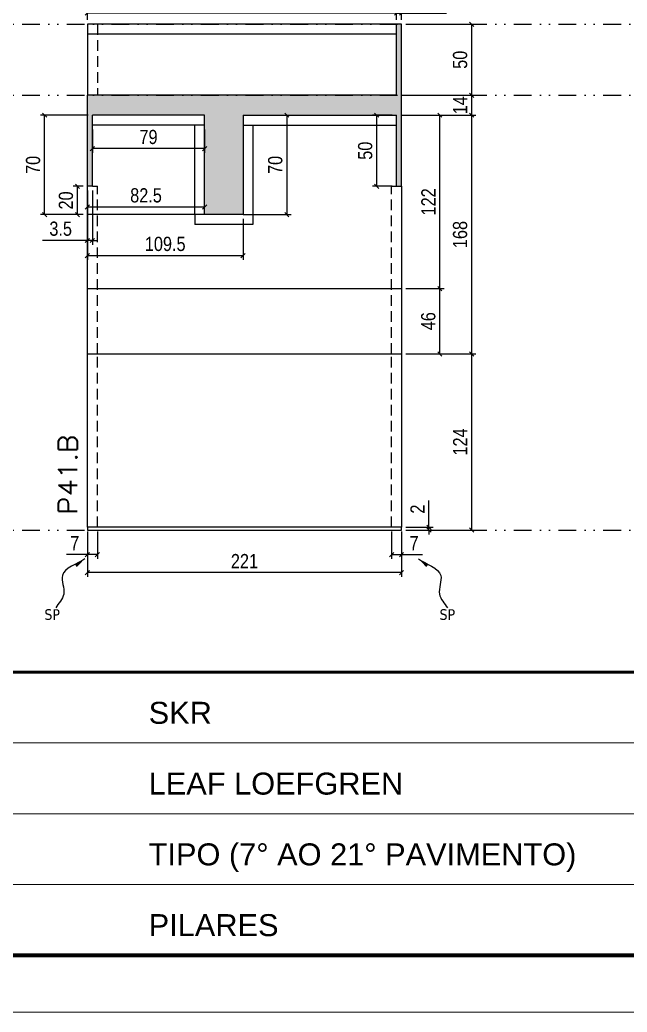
# Model space of a CAD drawing. Extents: x 14400 to 27878, y -21631 to 6985.
# Drawn here: x 16607 to 17034, y -5551 to -4853 of the extents above; entities that cross this region are included whole.
import ezdxf

# ---------------------------------------------------------------- set-up
doc = ezdxf.new("R2010")
doc.units = 0
for name, pattern in [('CONTINUO', [0]), ('DASHED', [0.75, 0.5, -0.25]), ('DIVIDE2', [0.625, 0.25, -0.125, 0, -0.125, 0, -0.125]), ('HIDDEN', [0.375, 0.25, -0.125])]:
    doc.linetypes.add(name, pattern=pattern)
for name, color, linetype in [('COTA', 241, 'Continuous'), ('Nível', 160, 'Continuous'), ('Painéis', 200, 'Continuous'), ('SARR_2.2x7', 40, 'Continuous'), ('Sarrafo de Pressão', 42, 'HIDDEN'), ('texto', 7, 'Continuous')]:
    doc.layers.add(name, color=color, linetype=linetype)
for name, color, linetype, lineweight in [('Folhas', 255, 'Continuous', 9), ('SARRAFO DE PRESSAO', 251, 'DASHED', 9), ('Texto Seção', 7, 'Continuous', 15)]:
    doc.layers.add(name, color=color, linetype=linetype, lineweight=lineweight)
doc.styles.add('ARIAL', font='arial.ttf')
doc.styles.add('COTA TECNICA', font='techl___.ttf', dxfattribs={"height": 10})
doc.styles.add('COTA TECNICA-50', font='techl___.ttf', dxfattribs={"height": 10})
doc.styles.add('REGUA-120', font='ROMANS.shx', dxfattribs={"height": 15})
doc.styles.get("Standard").update_dxf_attribs({"font": 'arial.ttf'})
doc.dimstyles.new('COTA PAINEL-50', dxfattribs={"dimtxt": 10, "dimasz": 3, "dimexe": 3, "dimexo": 3, "dimgap": 3, "dimtad": 1, "dimdec": 1, "dimzin": 12, "dimdsep": 46, "dimtxsty": 'COTA TECNICA-50', "dimblk1": 'OBLIQUE', "dimblk2": 'OBLIQUE', "dimsah": 1, "dimcen": 0.9, "dimclrd": 4, "dimclre": 4, "dimclrt": 240, "dimadec": 1, "dimazin": 3, "dimtfac": 1, "dimtdec": 1, "dimtmove": 0, "dimatfit": 3, "dimfxl": 1, "dimtolj": 1, "dimtzin": 12, "dimarcsym": 0})
doc.dimstyles.new('PAINEL', dxfattribs={"dimtxt": 10, "dimasz": 3, "dimexe": 3, "dimexo": 3, "dimgap": 3, "dimtad": 1, "dimdec": 1, "dimzin": 12, "dimdsep": 46, "dimtxsty": 'COTA TECNICA', "dimblk1": 'OBLIQUE', "dimblk2": 'OBLIQUE', "dimsah": 1, "dimcen": 0.9, "dimclrd": 4, "dimclre": 4, "dimclrt": 240, "dimadec": 1, "dimazin": 3, "dimtfac": 1, "dimtdec": 1, "dimtmove": 0, "dimatfit": 3, "dimfxl": 1, "dimtolj": 1, "dimtzin": 12, "dimarcsym": 0})
doc.dimstyles.get("Standard").update_dxf_attribs({"dimtxt": 0.18, "dimasz": 0.18, "dimexe": 0.18, "dimexo": 0.0625, "dimgap": 0.09, "dimtad": 0, "dimtih": 1, "dimtoh": 1, "dimdec": 4, "dimzin": 0, "dimdsep": 46, "dimtxsty": 'Standard', "dimcen": 0.09, "dimadec": 0, "dimazin": 0, "dimtfac": 1, "dimtdec": 4, "dimtofl": 0, "dimtmove": 0, "dimatfit": 3, "dimfxl": 1, "dimtolj": 1, "dimtzin": 0, "dimarcsym": 0})

# ---------------------------------------------------------------- blocks, each defined once
blk = doc.blocks.new('9999999999')
at = {"color": 30, "linetype": 'CONTINUO'}
for p, q in [((98564.56, 34379.64), (99583.98, 34379.64)), ((98564.56, 34329.83), (99487.98, 34329.83)), ((98564.56, 34280.02), (99487.98, 34280.02))]:
    blk.add_line(p, q, dxfattribs=at)
at = {"color": 30, "linetype": 'CONTINUO', "const_width": 2}
blk.add_lwpolyline([(99583.98, 34230.21), (99583.98, 34414.45, 0.414214), (99568.98, 34429.45), (98228.98, 34429.45, 0.414214), (98213.98, 34414.45), (98213.98, 34245.21, 0.414214), (98228.98, 34230.21), (99583.98, 34230.21)], format="xyb", dxfattribs=at)
at = {"layer": 'Folhas'}
blk.add_lwpolyline([(98138.98, 34190.21), (99623.98, 34190.21), (99623.98, 35240.21), (98138.98, 35240.21)], close=True, dxfattribs=at)
at = {"layer": 'Folhas', "color": 30, "const_width": 3}
blk.add_lwpolyline([(98213.98, 34230.21), (99583.98, 34230.21), (99583.98, 35200.21), (98213.98, 35200.21)], close=True, dxfattribs=at)
at = {"color": 7, "linetype": 'Continuous', "ltscale": 5, "style": 'ARIAL'}
for s, height, p in [('SKR', 15.483, (98837.68, 34393.13)), ('LEAF LOEFGREN', 15.4829, (98837.68, 34343.32)), ('TIPO (7° AO 21° PAVIMENTO)', 15.4829, (98837.68, 34293.51)), ('PILARES', 15.483, (98837.68, 34243.7))]:
    blk.add_text(s, height=height, dxfattribs=at).set_placement(p)
blk = doc.blocks.new('_Oblique')
at = {"color": 0, "linetype": 'ByBlock', "lineweight": -2}
blk.add_line((-0.5, -0.5), (0.5, 0.5), dxfattribs=at)
blk = doc.blocks.new('*D2137')
at = {"layer": 'COTA', "color": 4, "lineweight": -2, "transparency": 16777216}
for p, q in [((16654.05, -5212.74), (16654.05, -5244.63)), ((16875.05, -5212.74), (16875.05, -5244.63)), ((16875.05, -5241.63), (16654.05, -5241.63))]:
    blk.add_line(p, q, dxfattribs=at)
at = {"layer": 'Defpoints', "color": 0, "transparency": 16777216}
for p in [(16654.05, -5209.74), (16875.05, -5209.74), (16654.05, -5241.63)]:
    blk.add_point(p, dxfattribs=at)
at = {"layer": 'COTA', "color": 4, "lineweight": -2, "transparency": 16777216, "xscale": 3, "yscale": 3, "zscale": 3, "rotation": 180}
blk.add_blockref('_Oblique', (16654.05, -5241.63), dxfattribs=at)
at = {"layer": 'COTA', "color": 4, "lineweight": -2, "transparency": 16777216, "xscale": 3, "yscale": 3, "zscale": 3}
blk.add_blockref('_Oblique', (16875.05, -5241.63), dxfattribs=at)
at = {"layer": 'COTA', "color": 240, "transparency": 16777216, "insert": (16764.55, -5233.58), "char_height": 10, "attachment_point": 5, "style": 'COTA TECNICA'}
blk.add_mtext('\\A1;221', dxfattribs=at)
blk = doc.blocks.new('*D2138')
at = {"layer": 'COTA', "color": 4, "lineweight": -2, "transparency": 16777216}
for p, q in [((16868.05, -5212.74), (16868.05, -5231.98)), ((16875.05, -5214.74), (16875.05, -5231.98)), ((16868.05, -5228.98), (16875.05, -5228.98)), ((16875.05, -5228.98), (16889.78, -5228.98))]:
    blk.add_line(p, q, dxfattribs=at)
at = {"layer": 'Defpoints', "color": 0, "transparency": 16777216}
for p in [(16868.05, -5209.74), (16875.05, -5211.74), (16875.05, -5228.98)]:
    blk.add_point(p, dxfattribs=at)
at = {"layer": 'COTA', "color": 4, "lineweight": -2, "transparency": 16777216, "xscale": 3, "yscale": 3, "zscale": 3, "rotation": 180}
blk.add_blockref('_Oblique', (16868.05, -5228.98), dxfattribs=at)
at = {"layer": 'COTA', "color": 4, "lineweight": -2, "transparency": 16777216, "xscale": 3, "yscale": 3, "zscale": 3}
blk.add_blockref('_Oblique', (16875.05, -5228.98), dxfattribs=at)
at = {"layer": 'COTA', "color": 240, "transparency": 16777216, "insert": (16883.92, -5220.91), "char_height": 10, "attachment_point": 5, "style": 'COTA TECNICA-50'}
blk.add_mtext('\\A1;7', dxfattribs=at)
blk = doc.blocks.new('*D2139')
at = {"layer": 'COTA', "color": 4, "lineweight": -2, "transparency": 16777216}
for p, q in [((16654.05, -5214.74), (16654.05, -5231.98)), ((16661.05, -5212.74), (16661.05, -5231.98)), ((16654.05, -5228.98), (16639.32, -5228.98)), ((16661.05, -5228.98), (16654.05, -5228.98))]:
    blk.add_line(p, q, dxfattribs=at)
at = {"layer": 'Defpoints', "color": 0, "transparency": 16777216}
for p in [(16661.05, -5209.74), (16654.05, -5211.74), (16654.05, -5228.98)]:
    blk.add_point(p, dxfattribs=at)
at = {"layer": 'COTA', "color": 4, "lineweight": -2, "transparency": 16777216, "xscale": 3, "yscale": 3, "zscale": 3, "rotation": 180}
blk.add_blockref('_Oblique', (16654.05, -5228.98), dxfattribs=at)
at = {"layer": 'COTA', "color": 4, "lineweight": -2, "transparency": 16777216, "xscale": 3, "yscale": 3, "zscale": 3}
blk.add_blockref('_Oblique', (16661.05, -5228.98), dxfattribs=at)
at = {"layer": 'COTA', "color": 240, "transparency": 16777216, "insert": (16645.19, -5220.91), "char_height": 10, "attachment_point": 5, "style": 'COTA TECNICA-50'}
blk.add_mtext('\\A1;7', dxfattribs=at)
blk = doc.blocks.new('*D2140')
at = {"layer": 'COTA', "color": 4, "lineweight": -2, "transparency": 16777216}
for p, q in [((16894.31, -5209.74), (16894.31, -5190.94)), ((16878.05, -5209.74), (16897.31, -5209.74)), ((16894.31, -5211.74), (16894.31, -5209.74)), ((16878.05, -5211.74), (16897.31, -5211.74)), ((16894.31, -5211.74), (16894.31, -5214.74))]:
    blk.add_line(p, q, dxfattribs=at)
at = {"layer": 'Defpoints', "color": 0, "transparency": 16777216}
for p in [(16875.05, -5209.74), (16875.05, -5211.74), (16894.31, -5211.74)]:
    blk.add_point(p, dxfattribs=at)
at = {"layer": 'COTA', "color": 4, "lineweight": -2, "transparency": 16777216, "xscale": 3, "yscale": 3, "zscale": 3}
for p, rotation in [((16894.31, -5209.74), 270), ((16894.31, -5211.74), 90)]:
    blk.add_blockref('_Oblique', p, dxfattribs=dict(at, rotation=rotation))
at = {"layer": 'COTA', "color": 240, "transparency": 16777216, "insert": (16886.31, -5196.99), "char_height": 10, "attachment_point": 5, "rotation": 90, "style": 'COTA TECNICA-50'}
blk.add_mtext('\\A1;2', dxfattribs=at)
blk = doc.blocks.new('*D2141')
at = {"layer": 'COTA', "color": 4, "linetype": 'ByBlock', "lineweight": -2, "transparency": 16777216}
for p, q in [((16878.05, -5087.74), (16927.42, -5087.74)), ((16924.42, -5211.74), (16924.42, -5087.74)), ((16878.05, -5211.74), (16927.42, -5211.74))]:
    blk.add_line(p, q, dxfattribs=at)
at = {"layer": 'Defpoints', "color": 0, "linetype": 'ByBlock', "transparency": 16777216}
for p in [(16875.05, -5087.74), (16924.42, -5087.74), (16875.05, -5211.74)]:
    blk.add_point(p, dxfattribs=at)
at = {"layer": 'COTA', "color": 4, "linetype": 'ByBlock', "lineweight": -2, "transparency": 16777216, "xscale": 3, "yscale": 3, "zscale": 3}
for p, rotation in [((16924.42, -5087.74), 90), ((16924.42, -5211.74), 270)]:
    blk.add_blockref('_Oblique', p, dxfattribs=dict(at, rotation=rotation))
at = {"layer": 'COTA', "color": 240, "linetype": 'ByBlock', "transparency": 16777216, "insert": (16916.35, -5149.74), "char_height": 10, "attachment_point": 5, "rotation": 90, "style": 'COTA TECNICA'}
blk.add_mtext('\\A1;124', dxfattribs=at)
blk = doc.blocks.new('*D2142')
at = {"layer": 'COTA', "color": 4, "lineweight": -2, "transparency": 16777216}
for p, q in [((16871.55, -4852.74), (16871.55, -4844.91)), ((16875.05, -4852.74), (16875.05, -4844.91)), ((16871.55, -4847.91), (16868.55, -4847.91)), ((16871.55, -4847.91), (16875.05, -4847.91)), ((16875.05, -4847.91), (16906.66, -4847.91))]:
    blk.add_line(p, q, dxfattribs=at)
at = {"layer": 'Defpoints', "color": 0, "transparency": 16777216}
for p in [(16875.05, -4847.91), (16871.55, -4855.74), (16875.05, -4855.74)]:
    blk.add_point(p, dxfattribs=at)
at = {"layer": 'COTA', "color": 4, "lineweight": -2, "transparency": 16777216, "xscale": 3, "yscale": 3, "zscale": 3}
blk.add_blockref('_Oblique', (16871.55, -4847.91), dxfattribs=at)
at = {"layer": 'COTA', "color": 4, "lineweight": -2, "transparency": 16777216, "xscale": 3, "yscale": 3, "zscale": 3, "rotation": 180}
blk.add_blockref('_Oblique', (16875.05, -4847.91), dxfattribs=at)
at = {"layer": 'COTA', "color": 240, "transparency": 16777216, "insert": (16893.86, -4839.69), "char_height": 10, "attachment_point": 5, "style": 'COTA TECNICA'}
blk.add_mtext('\\A1;3.5', dxfattribs=at)
blk = doc.blocks.new('*D2143')
at = {"layer": 'COTA', "color": 4, "lineweight": -2, "transparency": 16777216}
for p, q in [((16654.05, -4852.74), (16654.05, -4844.91)), ((16871.55, -4852.74), (16871.55, -4844.91)), ((16871.55, -4847.91), (16654.05, -4847.91))]:
    blk.add_line(p, q, dxfattribs=at)
at = {"layer": 'Defpoints', "color": 0, "transparency": 16777216}
for p in [(16654.05, -4847.91), (16654.05, -4855.74), (16871.55, -4855.74)]:
    blk.add_point(p, dxfattribs=at)
at = {"layer": 'COTA', "color": 4, "lineweight": -2, "transparency": 16777216, "xscale": 3, "yscale": 3, "zscale": 3, "rotation": 180}
blk.add_blockref('_Oblique', (16654.05, -4847.91), dxfattribs=at)
at = {"layer": 'COTA', "color": 4, "lineweight": -2, "transparency": 16777216, "xscale": 3, "yscale": 3, "zscale": 3}
blk.add_blockref('_Oblique', (16871.55, -4847.91), dxfattribs=at)
at = {"layer": 'COTA', "color": 240, "transparency": 16777216, "insert": (16762.8, -4839.8), "char_height": 10, "attachment_point": 5, "style": 'COTA TECNICA'}
blk.add_mtext('\\A1;217.5', dxfattribs=at)
blk = doc.blocks.new('*D2144')
at = {"layer": 'COTA', "color": 4, "lineweight": -2, "transparency": 16777216}
for p, q in [((16874.55, -4919.74), (16927.42, -4919.74)), ((16924.42, -5087.74), (16924.42, -4919.74)), ((16878.05, -5087.74), (16927.42, -5087.74))]:
    blk.add_line(p, q, dxfattribs=at)
at = {"layer": 'Defpoints', "color": 0, "transparency": 16777216}
for p in [(16871.55, -4919.74), (16924.42, -4919.74), (16875.05, -5087.74)]:
    blk.add_point(p, dxfattribs=at)
at = {"layer": 'COTA', "color": 4, "lineweight": -2, "transparency": 16777216, "xscale": 3, "yscale": 3, "zscale": 3}
for p, rotation in [((16924.42, -4919.74), 90), ((16924.42, -5087.74), 270)]:
    blk.add_blockref('_Oblique', p, dxfattribs=dict(at, rotation=rotation))
at = {"layer": 'COTA', "color": 240, "transparency": 16777216, "insert": (16916.3, -5003.74), "char_height": 10, "attachment_point": 5, "rotation": 90, "style": 'COTA TECNICA'}
blk.add_mtext('\\A1;168', dxfattribs=at)
blk = doc.blocks.new('*D2145')
at = {"layer": 'COTA', "color": 4, "lineweight": -2, "transparency": 16777216}
for p, q in [((16874.55, -4905.74), (16927.42, -4905.74)), ((16924.42, -4919.74), (16924.42, -4905.74)), ((16874.55, -4919.74), (16927.42, -4919.74))]:
    blk.add_line(p, q, dxfattribs=at)
at = {"layer": 'Defpoints', "color": 0, "transparency": 16777216}
for p in [(16871.55, -4905.74), (16924.42, -4905.74), (16871.55, -4919.74)]:
    blk.add_point(p, dxfattribs=at)
at = {"layer": 'COTA', "color": 4, "lineweight": -2, "transparency": 16777216, "xscale": 3, "yscale": 3, "zscale": 3}
for p, rotation in [((16924.42, -4905.74), 90), ((16924.42, -4919.74), 270)]:
    blk.add_blockref('_Oblique', p, dxfattribs=dict(at, rotation=rotation))
at = {"layer": 'COTA', "color": 240, "transparency": 16777216, "insert": (16916.35, -4912.74), "char_height": 10, "attachment_point": 5, "rotation": 90, "style": 'COTA TECNICA'}
blk.add_mtext('\\A1;14', dxfattribs=at)
blk = doc.blocks.new('*D2146')
at = {"layer": 'COTA', "color": 4, "lineweight": -2, "transparency": 16777216}
for p, q in [((16878.05, -4855.74), (16927.42, -4855.74)), ((16924.42, -4905.74), (16924.42, -4855.74)), ((16874.55, -4905.74), (16927.42, -4905.74))]:
    blk.add_line(p, q, dxfattribs=at)
at = {"layer": 'Defpoints', "color": 0, "transparency": 16777216}
for p in [(16875.05, -4855.74), (16924.42, -4855.74), (16871.55, -4905.74)]:
    blk.add_point(p, dxfattribs=at)
at = {"layer": 'COTA', "color": 4, "lineweight": -2, "transparency": 16777216, "xscale": 3, "yscale": 3, "zscale": 3}
for p, rotation in [((16924.42, -4855.74), 90), ((16924.42, -4905.74), 270)]:
    blk.add_blockref('_Oblique', p, dxfattribs=dict(at, rotation=rotation))
at = {"layer": 'COTA', "color": 240, "transparency": 16777216, "insert": (16916.31, -4880.74), "char_height": 10, "attachment_point": 5, "rotation": 90, "style": 'COTA TECNICA'}
blk.add_mtext('\\A1;50', dxfattribs=at)
blk = doc.blocks.new('*D2147')
at = {"layer": 'COTA', "color": 4, "lineweight": -2, "transparency": 16777216}
for p, q in [((16654.05, -4992.74), (16654.05, -5021.54)), ((16763.55, -4992.74), (16763.55, -5021.54)), ((16654.05, -5018.54), (16763.55, -5018.54))]:
    blk.add_line(p, q, dxfattribs=at)
at = {"layer": 'Defpoints', "color": 0, "transparency": 16777216}
for p in [(16654.05, -4989.74), (16763.55, -4989.74), (16763.55, -5018.54)]:
    blk.add_point(p, dxfattribs=at)
at = {"layer": 'COTA', "color": 4, "lineweight": -2, "transparency": 16777216, "xscale": 3, "yscale": 3, "zscale": 3, "rotation": 180}
blk.add_blockref('_Oblique', (16654.05, -5018.54), dxfattribs=at)
at = {"layer": 'COTA', "color": 4, "lineweight": -2, "transparency": 16777216, "xscale": 3, "yscale": 3, "zscale": 3}
blk.add_blockref('_Oblique', (16763.55, -5018.54), dxfattribs=at)
at = {"layer": 'COTA', "color": 240, "transparency": 16777216, "insert": (16708.8, -5010.4), "char_height": 10, "attachment_point": 5, "style": 'COTA TECNICA'}
blk.add_mtext('\\A1;109.5', dxfattribs=at)
blk = doc.blocks.new('*D2148')
at = {"layer": 'COTA', "color": 4, "lineweight": -2, "transparency": 16777216}
for p, q in [((16651.05, -4969.74), (16644.1, -4969.74)), ((16647.1, -4989.74), (16647.1, -4969.74)), ((16651.05, -4989.74), (16644.1, -4989.74))]:
    blk.add_line(p, q, dxfattribs=at)
at = {"layer": 'Defpoints', "color": 0, "transparency": 16777216}
for p in [(16647.1, -4969.74), (16654.05, -4969.74), (16654.05, -4989.74)]:
    blk.add_point(p, dxfattribs=at)
at = {"layer": 'COTA', "color": 4, "lineweight": -2, "transparency": 16777216, "xscale": 3, "yscale": 3, "zscale": 3}
for p, rotation in [((16647.1, -4969.74), 90), ((16647.1, -4989.74), 270)]:
    blk.add_blockref('_Oblique', p, dxfattribs=dict(at, rotation=rotation))
at = {"layer": 'COTA', "color": 240, "transparency": 16777216, "insert": (16638.99, -4979.74), "char_height": 10, "attachment_point": 5, "rotation": 90, "style": 'COTA TECNICA'}
blk.add_mtext('\\A1;20', dxfattribs=at)
blk = doc.blocks.new('*D2979')
at = {"layer": 'COTA', "color": 4, "lineweight": -2, "transparency": 16777216}
for p, q in [((16654.55, -4919.74), (16620.97, -4919.74)), ((16623.97, -4989.74), (16623.97, -4919.74)), ((16651.05, -4989.74), (16620.97, -4989.74))]:
    blk.add_line(p, q, dxfattribs=at)
at = {"layer": 'Defpoints', "color": 0, "transparency": 16777216}
for p in [(16623.97, -4919.74), (16657.55, -4919.74), (16654.05, -4989.74)]:
    blk.add_point(p, dxfattribs=at)
at = {"layer": 'COTA', "color": 4, "lineweight": -2, "transparency": 16777216, "xscale": 3, "yscale": 3, "zscale": 3}
for p, rotation in [((16623.97, -4919.74), 90), ((16623.97, -4989.74), 270)]:
    blk.add_blockref('_Oblique', p, dxfattribs=dict(at, rotation=rotation))
at = {"layer": 'COTA', "color": 240, "transparency": 16777216, "insert": (16615.87, -4954.74), "char_height": 10, "attachment_point": 5, "rotation": 90, "style": 'COTA TECNICA'}
blk.add_mtext('\\A1;70', dxfattribs=at)
blk = doc.blocks.new('*D2980')
at = {"layer": 'COTA', "color": 4, "lineweight": -2, "transparency": 16777216}
for p, q in [((16654.05, -4986.74), (16654.05, -4981.35)), ((16654.05, -4984.35), (16736.55, -4984.35)), ((16736.55, -4986.74), (16736.55, -4981.35))]:
    blk.add_line(p, q, dxfattribs=at)
at = {"layer": 'Defpoints', "color": 0, "transparency": 16777216}
for p in [(16736.55, -4984.35), (16654.05, -4989.74), (16736.55, -4989.74)]:
    blk.add_point(p, dxfattribs=at)
at = {"layer": 'COTA', "color": 4, "lineweight": -2, "transparency": 16777216, "xscale": 3, "yscale": 3, "zscale": 3, "rotation": 180}
blk.add_blockref('_Oblique', (16654.05, -4984.35), dxfattribs=at)
at = {"layer": 'COTA', "color": 4, "lineweight": -2, "transparency": 16777216, "xscale": 3, "yscale": 3, "zscale": 3}
blk.add_blockref('_Oblique', (16736.55, -4984.35), dxfattribs=at)
at = {"layer": 'COTA', "color": 240, "transparency": 16777216, "insert": (16695.3, -4976.21), "char_height": 10, "attachment_point": 5, "style": 'COTA TECNICA'}
blk.add_mtext('\\A1;82.5', dxfattribs=at)
blk = doc.blocks.new('*D2981')
at = {"layer": 'COTA', "color": 4, "lineweight": -2, "transparency": 16777216}
for p, q in [((16766.55, -4919.74), (16797.37, -4919.74)), ((16794.37, -4919.74), (16794.37, -4989.74)), ((16766.55, -4989.74), (16797.37, -4989.74))]:
    blk.add_line(p, q, dxfattribs=at)
at = {"layer": 'Defpoints', "color": 0, "transparency": 16777216}
for p in [(16763.55, -4919.74), (16763.55, -4989.74), (16794.37, -4989.74)]:
    blk.add_point(p, dxfattribs=at)
at = {"layer": 'COTA', "color": 4, "lineweight": -2, "transparency": 16777216, "xscale": 3, "yscale": 3, "zscale": 3}
for p, rotation in [((16794.37, -4919.74), 90), ((16794.37, -4989.74), 270)]:
    blk.add_blockref('_Oblique', p, dxfattribs=dict(at, rotation=rotation))
at = {"layer": 'COTA', "color": 240, "transparency": 16777216, "insert": (16786.27, -4954.74), "char_height": 10, "attachment_point": 5, "rotation": 90, "style": 'COTA TECNICA'}
blk.add_mtext('\\A1;70', dxfattribs=at)
blk = doc.blocks.new('*D2982')
at = {"layer": 'COTA', "color": 4, "lineweight": -2, "transparency": 16777216}
for p, q in [((16868.55, -4919.74), (16854.64, -4919.74)), ((16857.64, -4969.74), (16857.64, -4919.74)), ((16868.55, -4969.74), (16854.64, -4969.74))]:
    blk.add_line(p, q, dxfattribs=at)
at = {"layer": 'Defpoints', "color": 0, "transparency": 16777216}
for p in [(16857.64, -4919.74), (16871.55, -4919.74), (16871.55, -4969.74)]:
    blk.add_point(p, dxfattribs=at)
at = {"layer": 'COTA', "color": 4, "lineweight": -2, "transparency": 16777216, "xscale": 3, "yscale": 3, "zscale": 3}
for p, rotation in [((16857.64, -4919.74), 90), ((16857.64, -4969.74), 270)]:
    blk.add_blockref('_Oblique', p, dxfattribs=dict(at, rotation=rotation))
at = {"layer": 'COTA', "color": 240, "transparency": 16777216, "insert": (16849.53, -4944.74), "char_height": 10, "attachment_point": 5, "rotation": 90, "style": 'COTA TECNICA'}
blk.add_mtext('\\A1;50', dxfattribs=at)
blk = doc.blocks.new('*D2983')
at = {"layer": 'COTA', "color": 4, "lineweight": -2, "transparency": 16777216}
for p, q in [((16878.05, -5041.74), (16905.03, -5041.74)), ((16902.03, -5087.74), (16902.03, -5041.74)), ((16878.05, -5087.74), (16905.03, -5087.74))]:
    blk.add_line(p, q, dxfattribs=at)
at = {"layer": 'Defpoints', "color": 0, "transparency": 16777216}
for p in [(16875.05, -5041.74), (16902.03, -5041.74), (16875.05, -5087.74)]:
    blk.add_point(p, dxfattribs=at)
at = {"layer": 'COTA', "color": 4, "lineweight": -2, "transparency": 16777216, "xscale": 3, "yscale": 3, "zscale": 3}
for p, rotation in [((16902.03, -5041.74), 90), ((16902.03, -5087.74), 270)]:
    blk.add_blockref('_Oblique', p, dxfattribs=dict(at, rotation=rotation))
at = {"layer": 'COTA', "color": 240, "transparency": 16777216, "insert": (16893.93, -5064.74), "char_height": 10, "attachment_point": 5, "rotation": 90, "style": 'COTA TECNICA'}
blk.add_mtext('\\A1;46', dxfattribs=at)
blk = doc.blocks.new('*D2984')
at = {"layer": 'COTA', "color": 4, "lineweight": -2, "transparency": 16777216}
for p, q in [((16874.55, -4919.74), (16905.03, -4919.74)), ((16902.03, -5041.74), (16902.03, -4919.74)), ((16878.05, -5041.74), (16905.03, -5041.74))]:
    blk.add_line(p, q, dxfattribs=at)
at = {"layer": 'Defpoints', "color": 0, "transparency": 16777216}
for p in [(16871.55, -4919.74), (16902.03, -4919.74), (16875.05, -5041.74)]:
    blk.add_point(p, dxfattribs=at)
at = {"layer": 'COTA', "color": 4, "lineweight": -2, "transparency": 16777216, "xscale": 3, "yscale": 3, "zscale": 3}
for p, rotation in [((16902.03, -4919.74), 90), ((16902.03, -5041.74), 270)]:
    blk.add_blockref('_Oblique', p, dxfattribs=dict(at, rotation=rotation))
at = {"layer": 'COTA', "color": 240, "transparency": 16777216, "insert": (16893.97, -4980.74), "char_height": 10, "attachment_point": 5, "rotation": 90, "style": 'COTA TECNICA'}
blk.add_mtext('\\A1;122', dxfattribs=at)
blk = doc.blocks.new('*D4623')
at = {"layer": 'COTA', "color": 4, "lineweight": -2, "transparency": 16777216}
for p, q in [((16657.55, -4929.74), (16657.55, -4946.23)), ((16736.55, -4929.74), (16736.55, -4946.23)), ((16736.55, -4943.23), (16657.55, -4943.23))]:
    blk.add_line(p, q, dxfattribs=at)
at = {"layer": 'Defpoints', "color": 0, "transparency": 16777216}
for p in [(16657.55, -4926.74), (16736.55, -4926.74), (16657.55, -4943.23)]:
    blk.add_point(p, dxfattribs=at)
at = {"layer": 'COTA', "color": 4, "lineweight": -2, "transparency": 16777216, "xscale": 3, "yscale": 3, "zscale": 3, "rotation": 180}
blk.add_blockref('_Oblique', (16657.55, -4943.23), dxfattribs=at)
at = {"layer": 'COTA', "color": 4, "lineweight": -2, "transparency": 16777216, "xscale": 3, "yscale": 3, "zscale": 3}
blk.add_blockref('_Oblique', (16736.55, -4943.23), dxfattribs=at)
at = {"layer": 'COTA', "color": 240, "transparency": 16777216, "insert": (16697.05, -4935.13), "char_height": 10, "attachment_point": 5, "style": 'COTA TECNICA'}
blk.add_mtext('\\A1;79', dxfattribs=at)
blk = doc.blocks.new('*D4624')
at = {"layer": 'COTA', "color": 4, "lineweight": -2, "transparency": 16777216}
for p, q in [((16654.05, -4972.74), (16654.05, -5010.91)), ((16657.55, -4972.74), (16657.55, -5010.91)), ((16654.05, -5007.91), (16622.45, -5007.91)), ((16657.55, -5007.91), (16654.05, -5007.91)), ((16657.55, -5007.91), (16660.55, -5007.91))]:
    blk.add_line(p, q, dxfattribs=at)
at = {"layer": 'Defpoints', "color": 0, "transparency": 16777216}
for p in [(16654.05, -4969.74), (16657.55, -4969.74), (16654.05, -5007.91)]:
    blk.add_point(p, dxfattribs=at)
at = {"layer": 'COTA', "color": 4, "lineweight": -2, "transparency": 16777216, "xscale": 3, "yscale": 3, "zscale": 3}
blk.add_blockref('_Oblique', (16654.05, -5007.91), dxfattribs=at)
at = {"layer": 'COTA', "color": 4, "lineweight": -2, "transparency": 16777216, "xscale": 3, "yscale": 3, "zscale": 3, "rotation": 180}
blk.add_blockref('_Oblique', (16657.55, -5007.91), dxfattribs=at)
at = {"layer": 'COTA', "color": 240, "transparency": 16777216, "insert": (16635.25, -4999.69), "char_height": 10, "attachment_point": 5, "style": 'COTA TECNICA'}
blk.add_mtext('\\A1;3.5', dxfattribs=at)

msp = doc.modelspace()

# ---------------------------------------------------------------- hatches: boundary and pattern name
at = {"layer": 'COTA'}
h = msp.add_hatch(dxfattribs=at)
h.set_pattern_fill('AR-CONC', color=256, scale=0.03)
h.paths.add_polyline_path([(16875.054, -4905.741), (16654.054, -4905.741), (16654.054, -4969.741), (16657.554, -4969.741), (16657.554, -4919.741), (16736.554, -4919.741), (16736.554, -4989.741), (16763.554, -4989.741), (16763.554, -4919.741), (16871.554, -4919.741), (16871.554, -4969.741), (16875.054, -4969.741)])
h.paths.add_polyline_path([(16875.054, -4855.741), (16871.554, -4855.741), (16871.554, -4905.741), (16875.054, -4905.741)])

# ---------------------------------------------------------------- linework, layer by layer
for p, q in [((16875.054, -4855.741), (16871.554, -4855.741)), ((16875.054, -4969.741), (16875.054, -4855.741)), ((16654.054, -4969.741), (16654.054, -4905.741)), ((16657.554, -4969.741), (16661.054, -4969.741)), ((16868.054, -4969.741), (16871.554, -4969.741)), ((16729.554, -4989.741), (16729.554, -4996.741)), ((16763.554, -4989.741), (16770.554, -4989.741)), ((16770.554, -4989.741), (16770.554, -4996.741))]:
    msp.add_line(p, q, dxfattribs=at)
at = {"layer": 'Nível', "color": 4, "linetype": 'DIVIDE2', "ltscale": 50}
for p, q in [((16073.467, -4855.741), (17443.467, -4855.741)), ((16073.467, -4905.741), (17443.467, -4905.741)), ((16073.467, -5211.741), (17443.467, -5211.741))]:
    msp.add_line(p, q, dxfattribs=at)
at = {"layer": 'Painéis'}
for p, q in [((16871.554, -4855.741), (16654.054, -4855.741)), ((16654.054, -4855.741), (16654.054, -4905.741)), ((16871.554, -4905.741), (16871.554, -4855.741)), ((16871.554, -4905.741), (16654.054, -4905.741)), ((16657.554, -4969.741), (16657.554, -4919.741)), ((16736.554, -4919.741), (16657.554, -4919.741)), ((16736.554, -4989.741), (16736.554, -4919.741)), ((16763.554, -4919.741), (16763.554, -4989.741)), ((16763.554, -4919.741), (16871.554, -4919.741)), ((16871.554, -4969.741), (16871.554, -4919.741)), ((16654.054, -5209.741), (16654.054, -4969.741)), ((16657.554, -4969.741), (16654.054, -4969.741)), ((16871.554, -4969.741), (16875.054, -4969.741)), ((16875.054, -4969.741), (16875.054, -5209.741)), ((16763.554, -4989.741), (16654.054, -4989.741)), ((16654.054, -5041.741), (16875.054, -5041.741)), ((16654.054, -5087.741), (16875.054, -5087.741))]:
    msp.add_line(p, q, dxfattribs=at)
msp.add_lwpolyline([(16875.054, -5209.741), (16654.054, -5209.741), (16654.054, -5211.741), (16875.054, -5211.741)], close=True, dxfattribs=at)
at = {"layer": 'SARR_2.2x7'}
for p, q in [((16871.554, -4862.741), (16654.054, -4862.741)), ((16736.554, -4926.741), (16657.554, -4926.741)), ((16729.554, -4989.741), (16729.554, -4926.741)), ((16763.554, -4926.741), (16871.554, -4926.741)), ((16770.554, -4926.741), (16770.554, -4989.741)), ((16770.554, -4996.741), (16729.554, -4996.741))]:
    msp.add_line(p, q, dxfattribs=at)
at = {"layer": 'Sarrafo de Pressão', "ltscale": 30}
for p, q in [((16661.054, -4855.741), (16661.054, -4905.741)), ((16661.054, -5087.741), (16661.054, -4969.741)), ((16868.054, -5087.741), (16868.054, -4969.741)), ((16661.054, -5209.741), (16661.054, -5087.741)), ((16868.054, -5209.741), (16868.054, -5087.741))]:
    msp.add_line(p, q, dxfattribs=at)

# ---------------------------------------------------------------- block references
at = {"layer": 'SARRAFO DE PRESSAO', "color": 6, "linetype": 'ByBlock'}
msp.add_blockref('9999999999', (-82140.511, -39741.229), dxfattribs=at)

# ---------------------------------------------------------------- texts
at = {"layer": 'texto', "color": 0, "char_height": 7.5, "attachment_point": 5}
for insert in [(16629.277, -5271.232), (16907.301, -5271.232)]:
    msp.add_mtext('{\\fTahoma|b0|i0|c0|p34;\\C4;SP}', dxfattribs=dict(at, insert=insert))
at = {"layer": 'Texto Seção', "style": 'REGUA-120', "width": 1.1}
msp.add_text('P41.B', height=13, rotation=90, dxfattribs=at).set_placement((16646.805, -5200.977))

# ---------------------------------------------------------------- dimensions: what is measured, and where the dimension line sits
at = {"layer": 'COTA'}
for base, p1, p2, angle, dimstyle, picture, middle in [((16654.054, -4847.908), (16871.554, -4855.741), (16654.054, -4855.741), 180, 'PAINEL', '*D2143', (16762.804, -4839.799)), ((16875.054, -4847.908), (16871.554, -4855.741), (16875.054, -4855.741), 180, 'PAINEL', '*D2142', (16893.857, -4839.689)), ((16623.97, -4919.741), (16654.054, -4989.741), (16657.554, -4919.741), 90, 'PAINEL', '*D2979', (16615.868, -4954.741)), ((16794.369, -4989.741), (16763.554, -4919.741), (16763.554, -4989.741), 90, 'PAINEL', '*D2981', (16786.267, -4954.741)), ((16857.636, -4919.741), (16871.554, -4969.741), (16871.554, -4919.741), 90, 'PAINEL', '*D2982', (16849.526, -4944.741)), ((16924.421, -4919.741), (16875.054, -5087.741), (16871.554, -4919.741), 90, 'PAINEL', '*D2144', (16916.297, -5003.741)), ((16902.03, -5041.741), (16875.054, -5087.741), (16875.054, -5041.741), 90, 'PAINEL', '*D2983', (16893.928, -5064.741)), ((16654.054, -5228.982), (16661.054, -5209.741), (16654.054, -5211.741), 180, 'COTA PAINEL-50', '*D2139', (16645.188, -5220.909))]:
    dim = msp.add_linear_dim(base=base, p1=p1, p2=p2, angle=angle, dimstyle=dimstyle, dxfattribs=at)
    dim.commit()
    dim.dimension.update_dxf_attribs({"geometry": picture, "text_midpoint": middle})
for base, p1, p2, angle, override, picture, middle in [((16924.421, -4855.741), (16871.554, -4905.741), (16875.054, -4855.741), 90, {"dimtmove": 1}, '*D2146', (16916.312, -4880.741)), ((16902.03, -4919.741), (16875.054, -5041.741), (16871.554, -4919.741), 90, {"dimtmove": 1}, '*D2984', (16893.972, -4980.741)), ((16654.054, -5241.635), (16875.054, -5209.741), (16654.054, -5209.741), 180, {"dimarcsym": 2}, '*D2137', (16764.554, -5233.576))]:
    dim = msp.add_linear_dim(base=base, p1=p1, p2=p2, angle=angle, dimstyle='PAINEL', override=override, dxfattribs=at)
    dim.commit()
    dim.dimension.update_dxf_attribs({"geometry": picture, "text_midpoint": middle})
dim = msp.add_linear_dim(base=(16924.421, -4905.741), p1=(16871.554, -4919.741), p2=(16871.554, -4905.741), angle=90, dimstyle='PAINEL', override={"dimtmove": 1}, dxfattribs=at)
dim.commit()
dim.dimension.update_dxf_attribs({"geometry": '*D2145', "text_midpoint": (16924.421, -4912.741), "dimtype": 160})
for base, p1, p2, dimstyle, picture, middle in [((16657.554, -4943.233), (16736.554, -4926.741), (16657.554, -4926.741), 'PAINEL', '*D4623', (16697.054, -4935.131)), ((16654.054, -5007.914), (16657.554, -4969.741), (16654.054, -4969.741), 'PAINEL', '*D4624', (16635.251, -4999.695)), ((16736.554, -4984.345), (16654.054, -4989.741), (16736.554, -4989.741), 'PAINEL', '*D2980', (16695.304, -4976.214)), ((16763.554, -5018.537), (16654.054, -4989.741), (16763.554, -4989.741), 'PAINEL', '*D2147', (16708.804, -5010.399)), ((16875.054, -5228.982), (16868.054, -5209.741), (16875.054, -5211.741), 'COTA PAINEL-50', '*D2138', (16883.919, -5220.909))]:
    dim = msp.add_linear_dim(base=base, p1=p1, p2=p2, dimstyle=dimstyle, dxfattribs=at)
    dim.commit()
    dim.dimension.update_dxf_attribs({"geometry": picture, "text_midpoint": middle})
for base, p1, p2, dimstyle, picture, middle in [((16647.096, -4969.741), (16654.054, -4989.741), (16654.054, -4969.741), 'PAINEL', '*D2148', (16647.096, -4979.741)), ((16894.312, -5211.741), (16875.054, -5209.741), (16875.054, -5211.741), 'COTA PAINEL-50', '*D2140', (16894.312, -5196.994))]:
    dim = msp.add_linear_dim(base=base, p1=p1, p2=p2, angle=90, dimstyle=dimstyle, dxfattribs=at)
    dim.commit()
    dim.dimension.update_dxf_attribs({"geometry": picture, "text_midpoint": middle, "dimtype": 160})
at = {"layer": 'COTA', "linetype": 'ByBlock'}
dim = msp.add_aligned_dim(p1=(16875.054, -5211.741), p2=(16875.054, -5087.741), distance=-49.367, dimstyle='PAINEL', dxfattribs=at)
dim.commit()
dim.dimension.update_dxf_attribs({"geometry": '*D2141', "text_midpoint": (16916.348, -5149.741)})

# ---------------------------------------------------------------- leaders
at = {"layer": 'COTA', "path_type": 1}
for points in [[(16652.225, -5231.921), (16636.44, -5243.756), (16637.365, -5256.763), (16631.812, -5266.545)], [(16886.883, -5231.921), (16902.668, -5243.756), (16901.743, -5256.763), (16907.296, -5266.545)]]:
    msp.add_leader(points, dimstyle='Standard', override={"dimasz": 8}, dxfattribs=at)

doc.saveas('drawing.dxf')
